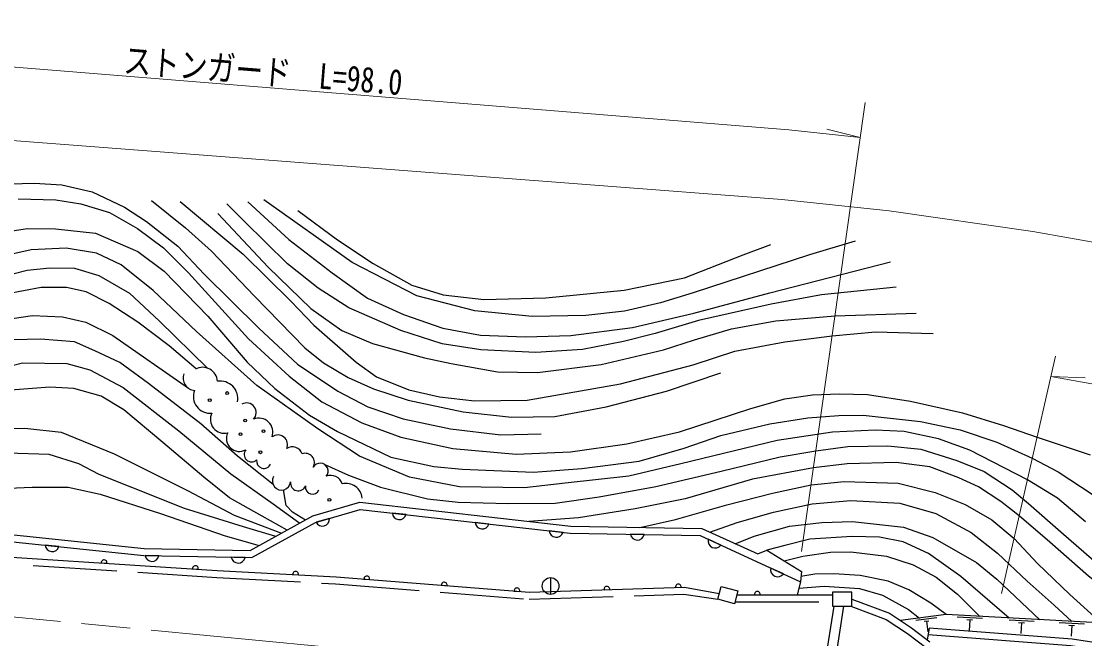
# Model space of a CAD drawing. Units: millimetres, scale not verified. Extents: x 40000 to 680000, y 20000 to 380000.
# Drawn here: x 301350 to 377444, y 295580 to 339773 of the extents above; entities that cross this region are included whole.
import ezdxf
from ezdxf.enums import TextEntityAlignment as Align

# ---------------------------------------------------------------- set-up
doc = ezdxf.new("R2010")
doc.units = ezdxf.units.MM
doc.header["$LTSCALE"] = 1000
doc.linetypes.add('CHAIN', pattern=[18.5, 12, -1.5, 3.5, -1.5])
doc.linetypes.add('DASHED', pattern=[7.5, 6, -1.5])
for name, color, linetype, lineweight in [('M-BGD', 7, 'Continuous', 25), ('M-BMK', 2, 'CHAIN', 13), ('M-STR-HTXT', 7, 'Continuous', 13)]:
    doc.layers.add(name, color=color, linetype=linetype, lineweight=lineweight)
doc.styles.add('ＭＳ ゴシック', font='')
doc.styles.get('ＭＳ ゴシック').set_extended_font_data('MS Gothic')

msp = doc.modelspace()

# ---------------------------------------------------------------- linework, layer by layer
at = {"layer": 'M-BGD'}
for p, q in [((328886, 304463), (327902, 304575)), ((323394, 304189), (322443, 303912)), ((334815, 303792), (333830, 303903)), ((340116, 303191), (339131, 303303)), ((345926, 303040), (344936, 303057)), ((304042, 302173), (303056, 302276)), ((351408, 302284), (350509, 302699)), ((311198, 301514), (310208, 301534)), ((317370, 301392), (316379, 301412)), ((307071, 301005), (307472, 300979)), ((313611, 300583), (314012, 300557)), ((355882, 300216), (354982, 300632)), ((320779, 300178), (321180, 300156)), ((325871, 299852), (326271, 299820)), ((339226, 299954), (339226, 298754)), ((331417, 299410), (331817, 299378)), ((343052, 299082), (343454, 299095)), ((348173, 299247), (348574, 299260)), ((336616, 298996), (337017, 298964)), ((352555, 298731), (359391, 298731)), ((353812, 298731), (354214, 298731)), ((366852, 297071), (365365, 296878)), ((366301, 296848), (365954, 296803)), ((366128, 296826), (366224, 296082)), ((370119, 297019), (368322, 297117)), ((369422, 296907), (369003, 296929)), ((369213, 296918), (369172, 296169)), ((373830, 296816), (372033, 296914)), ((373133, 296704), (372714, 296727)), ((372924, 296715), (372883, 295966)), ((377419, 296620), (375621, 296718)), ((376722, 296508), (376302, 296531)), ((376512, 296519), (376471, 295770))]:
    msp.add_line(p, q, dxfattribs=at)
at = {"layer": 'M-BGD', "linetype": 'DASHED'}
for p, q in [((352416, 298231), (359391, 298231)), ((359482, 297905), (357165, 283064)), ((360191, 297905), (357857, 282956))]:
    msp.add_line(p, q, dxfattribs=at)
at = {"layer": 'M-BGD'}
for points in [[(257459, 340388), (259598, 337353), (262458, 332917), (264987, 329085), (267303, 326262), (274961, 318468), (278275, 315603), (281375, 313679), (284376, 312372), (287012, 311889), (289426, 311864), (292448, 312328), (295821, 313463), (298460, 314563), (301430, 315336), (304615, 315278), (306264, 314815), (308640, 313573), (312621, 310463), (316344, 307387), (319365, 305238), (321289, 303854)], [(319375, 306614), (316823, 308647), (314209, 310950), (310450, 313856), (308402, 315350), (306615, 316177), (305162, 316827), (302730, 317016), (300809, 316976), (298643, 316517), (295763, 315450), (293996, 314920), (292956, 314713), (291390, 314608), (288744, 314745), (285429, 315503), (281194, 317228), (278833, 318512), (274900, 321209), (271952, 323884), (268315, 327965), (265728, 331222), (262172, 335895), (258517, 340828)], [(259894, 340391), (263391, 336430), (265381, 334231), (270197, 328747), (274272, 324753), (276456, 322961), (279854, 320703), (282513, 319251), (285826, 317761), (288407, 316967), (290657, 316645), (292456, 316652), (294188, 316767), (296300, 317169), (299138, 318113), (300697, 318503), (302142, 318703), (304303, 318630), (305977, 318231), (307895, 317286), (313309, 313512)], [(313864, 314901), (311935, 316533), (309681, 318234), (307631, 319579), (305997, 320407), (304575, 320728), (302776, 320728), (300245, 320253), (297331, 319409), (295605, 318866), (294377, 318574), (292303, 318412), (290108, 318599), (285923, 319758), (282372, 321120), (278218, 323488), (275719, 325263), (272002, 328495), (269525, 330733), (266242, 334361), (263332, 338314), (262097, 339763)], [(263364, 339996), (264532, 338632), (266721, 335620), (269393, 332440), (272830, 329079), (275481, 326737), (278179, 325038), (281412, 323424), (284598, 322193), (287876, 321184), (291409, 320599), (293382, 320462), (296203, 320714), (299613, 321420), (301769, 321948), (303385, 322124), (305158, 322103), (306898, 321573), (309103, 320302), (311224, 318338), (314685, 314941)], [(297993, 328070), (302272, 328188), (304255, 328060), (306433, 327560), (308731, 326463), (310315, 325445), (312554, 323686), (314431, 321675), (318342, 317802), (321119, 315226), (324013, 313306), (326152, 312184), (328684, 311328), (332071, 310602), (335658, 310180), (338558, 310245)], [(301135, 327069), (303833, 326988), (305618, 326700), (307656, 326091), (309675, 324946), (311516, 323547), (313322, 321762), (317599, 317049), (320518, 314381), (322865, 312524), (325717, 311026), (328517, 310016), (332230, 309189), (336753, 308785), (340660, 308957), (344678, 309529), (348438, 310378), (353548, 312061), (355984, 312745), (357977, 313043), (359890, 313111), (361903, 313064), (364985, 312583), (368706, 311759), (371624, 310840), (374032, 310009), (377845, 308740)], [(310658, 326947), (313104, 324995), (314962, 323328), (318047, 320095), (321640, 316403), (322985, 315330), (324732, 314284), (326559, 313474), (329024, 312659), (332958, 311808), (336432, 311427), (339517, 311493), (343195, 312173), (347508, 313308), (351402, 314616)], [(312725, 326869), (317230, 323104), (320647, 319736), (322278, 318019), (325324, 315386), (326774, 314328), (329084, 313397), (331287, 312896), (333776, 312610), (337555, 312664), (344233, 313828), (349424, 315181), (352418, 316159), (355978, 316833), (359371, 317251), (362484, 317549), (366594, 317427)], [(363951, 320735), (358619, 320188), (354998, 319527), (349816, 318352), (346697, 317434), (344433, 316857), (341505, 316274), (338163, 316067), (334224, 316248), (331461, 316688), (328498, 317634), (324790, 319254), (322605, 320682), (320394, 322424), (317296, 325467), (316058, 326706)], [(317556, 326849), (320498, 324151), (323598, 321758), (326130, 319960), (328708, 318777), (331525, 317810), (334219, 317315), (337420, 317182), (340679, 317284), (345089, 317851), (349471, 318880), (354923, 320342), (363539, 322559)], [(361007, 324026), (357740, 323047), (349417, 320335), (347089, 319612), (344515, 319020), (341748, 318712), (337912, 318634), (333794, 319046), (329651, 320113), (325024, 322498), (318707, 326998)], [(315420, 326013), (319018, 322174), (322059, 319221), (324276, 317649), (326491, 316706), (330196, 315673), (332122, 315275), (335423, 314686), (338286, 314624), (342833, 315219), (347299, 316253), (349522, 316978), (352172, 317769), (355348, 318323), (359576, 318702), (365374, 318882)], [(321130, 326231), (323978, 324134), (326526, 322432), (329305, 320877), (331549, 320201), (334453, 319848), (338879, 319986), (344490, 320516), (348806, 321400), (353001, 323046), (354984, 323797)], [(299271, 324549), (301804, 324951), (303801, 324929), (306671, 324611), (309700, 323287), (311579, 321880), (314705, 318659), (317503, 315373), (319502, 313480), (321976, 311592), (323966, 310415), (327791, 308583), (330879, 307896), (332904, 307705), (338005, 307500), (341459, 307753), (345551, 308294), (348792, 309225), (351416, 310130), (354906, 310969), (357624, 311382), (359844, 311565), (361595, 311578), (365690, 311122), (368533, 310531), (371155, 309649), (373692, 308512), (375535, 307522), (378805, 305378)], [(377506, 303948), (375487, 305640), (373339, 306954), (369230, 309082), (366990, 309888), (364533, 310418), (362485, 310514), (359394, 310375), (355442, 309778), (348552, 308101), (344824, 307207), (340256, 306712), (337359, 306392), (332703, 306454), (329134, 307137), (325542, 308654), (322559, 310595), (318204, 313694), (313887, 317577), (310794, 320506), (308489, 322333), (306740, 323167), (304574, 323544), (302070, 323425), (298298, 322574)], [(262860, 317596), (264616, 320385), (275710, 312148), (285701, 306080), (292840, 303852), (310141, 302035), (317718, 301885), (322220, 304368), (325565, 305343), (340666, 303632), (350035, 303468), (354064, 301647), (354686, 301929), (357186, 300404), (357098, 299654), (356869, 298731)], [(264372, 319998), (275499, 311863), (285567, 305734), (292738, 303360), (310110, 301536), (317842, 301383), (322413, 303903), (325608, 304835), (340634, 303133), (349923, 302970), (357098, 299654)], [(262860, 317596), (280208, 305344), (282688, 304209), (285534, 303352), (289049, 302513), (294767, 301800), (315376, 300469), (323873, 300011), (337711, 298909), (348795, 299267), (351294, 298817)], [(320364, 303345), (318598, 304350), (316251, 305673), (314415, 307136), (311469, 309636), (308679, 311956), (307075, 312934), (305119, 313479), (303403, 313575), (300597, 313366)], [(287474, 305527), (289688, 306732), (294628, 308904), (297870, 310227), (300301, 310637), (301604, 310662), (304209, 310367), (307993, 308820), (313285, 306173), (316595, 304432), (319969, 303126)], [(323063, 308043), (324768, 307287), (327059, 306425), (330413, 305583), (332613, 305348), (336193, 305249), (339543, 305283), (342712, 305739), (346765, 306470), (351440, 307569), (355659, 308604), (358207, 309025), (360496, 309344), (363347, 309390), (365728, 309153), (368285, 308326), (370255, 307557), (372249, 306234), (373427, 305266), (375728, 303243), (379209, 300196), (380985, 298900), (383365, 297463), (388111, 295130)], [(319562, 302902), (317242, 303598), (313038, 304898), (309263, 306407), (306927, 307337), (305465, 308104), (303339, 308768), (300371, 308871), (297659, 308184), (294011, 306537), (291463, 305155), (290459, 304595)], [(382524, 296491), (380430, 297926), (377722, 300065), (374959, 302491), (372752, 304368), (371446, 305408), (369855, 306446), (368442, 307091), (366368, 307879), (363942, 308190), (360446, 308110), (358036, 307811), (353681, 307004), (348853, 305592), (345286, 304876), (341214, 304230), (337657, 303973)], [(345605, 303546), (348168, 304115), (351838, 305170), (355103, 305995), (357864, 306594), (360237, 306831), (364091, 306716), (366733, 306051), (368884, 305191), (370792, 304086), (372388, 302762), (374064, 300975), (376377, 298752), (378639, 296703)], [(292840, 303852), (294418, 304336), (298080, 305859), (300439, 306345), (302118, 306437), (304711, 306417), (307005, 305930), (311316, 304546), (315942, 302938), (318378, 302249)], [(321688, 304074), (320762, 304641), (320304, 305106), (320111, 306235)], [(350631, 303199), (352569, 303893), (355171, 304632), (357950, 305247), (360703, 305464), (364221, 305278), (366796, 304555), (369315, 303190), (371206, 301695), (373320, 299706), (375248, 297986), (376518, 296819)], [(352439, 302382), (353795, 302927), (356327, 303628), (358628, 303897), (360823, 303982), (364470, 303576), (366564, 302837), (369701, 301044), (371163, 299834), (374241, 296944)], [(372036, 297064), (368574, 300041), (366276, 301672), (364452, 302518), (362749, 302857), (360801, 302909), (357764, 302701), (355986, 302258), (354686, 301929)], [(355936, 301167), (357278, 301488), (359265, 301777), (360718, 301802), (363272, 301488), (365167, 300875), (366824, 299988), (368337, 298759), (369932, 297179)], [(367533, 297310), (366444, 298130), (364849, 299082), (363374, 299700), (361376, 300116), (359496, 300235), (358128, 300211), (357142, 300029)], [(356983, 299193), (358794, 299343), (361340, 299177), (362970, 298701), (364826, 297679), (365631, 297064)], [(360774, 298415), (363471, 297405), (365058, 296370), (366360, 295360)], [(360710, 297905), (363244, 296956), (364768, 295962), (366140, 294898)], [(458889, 278874), (463954, 272913), (459627, 274145), (452583, 276546), (447951, 278954), (437449, 280783), (434378, 282028), (428936, 283645), (424954, 283322), (414815, 286952), (408629, 288441), (398195, 292580), (382784, 296477), (367533, 297310), (364265, 296887)], [(467106, 271386), (454882, 274312), (415803, 285301), (399068, 290942), (387775, 293824), (376542, 295550), (366323, 296346), (366172, 295506)], [(466973, 270904), (454756, 273828), (415655, 284823), (398926, 290462), (387672, 293334), (376461, 295075), (366234, 295850)]]:
    msp.add_lwpolyline(points, dxfattribs=at)
at = {"layer": 'M-BGD', "linetype": 'DASHED'}
msp.add_lwpolyline([(262560, 317196), (279958, 304908), (282511, 303740), (285403, 302869), (288960, 302020), (294720, 301302), (315346, 299969), (323839, 299512), (337699, 298408), (348758, 298766), (351183, 298418)], dxfattribs=at)
at = {"layer": 'M-BGD'}
for points in [[(351436, 299329), (352629, 298998), (352376, 298087), (351183, 298418)], [(359391, 297905), (360774, 297905), (360774, 298925), (359391, 298925)]]:
    msp.add_lwpolyline(points, close=True, dxfattribs=at)
for centre, radius in [((314835, 312661), 100), ((316089, 313166), 100), ((317377, 311194), 100), ((318687, 310434), 100), ((317039, 310224), 100), ((318458, 308924), 100), ((323396, 305526), 100), ((339226, 299354), 600)]:
    msp.add_circle(centre, radius, dxfattribs=at)
for centre, radius, start, end in [((313810, 314229), 875, 159.31828, 266.2663), ((314322, 313942), 1063, 3.40131, 118.70055), ((315589, 312765), 1256, 349.80401, 99.44891), ((314849, 312908), 1185, 157.76867, 276.71062), ((317468, 311765), 692, 316.61091, 118.15349), ((315872, 311281), 992, 153.01497, 284.59689), ((318360, 310370), 997, 339.72402, 112.9322), ((316951, 309910), 925, 153.6249, 300.09003), ((319711, 309470), 693, 335.79177, 126.78809), ((317834, 308776), 536, 141.45498, 311.75625), ((320757, 308604), 713, 16.77572, 125.44769), ((318705, 308293), 521, 170.8069, 336.60016), ((321669, 308191), 660, 329.61405, 110.32572), ((322736, 307572), 573, 320.18534, 150.2281), ((319974, 306872), 652, 151.72876, 353.90626), ((321174, 306722), 558, 171.5833, 339.51367), ((323496, 306416), 851, 16.69943, 112.01439), ((324589, 305528), 1166, 5.98777, 103.83591), ((322186, 306424), 500, 168.2241, 337.87395), ((328405, 304616), 505, 184.70809, 342.36628), ((322891, 304144), 505, 207.42354, 5.08173), ((334334, 303945), 505, 184.70809, 342.36628), ((339634, 303344), 505, 184.70809, 342.36628), ((345433, 303147), 505, 190.16888, 347.82708), ((303559, 302322), 505, 185.1774, 342.83559), ((350999, 302580), 505, 166.36611, 324.0243), ((310705, 301622), 505, 190.03576, 347.69395), ((316876, 301500), 505, 190.03576, 347.69395), ((307274, 301024), 203, 347.3415, 185.26488), ((313813, 300601), 203, 347.3415, 185.26488), ((355473, 300513), 505, 166.36611, 324.0243), ((320981, 300198), 203, 347.95615, 185.87954), ((326073, 299868), 203, 346.48481, 184.4082), ((331620, 299426), 203, 346.48481, 184.4082), ((336819, 299012), 203, 346.48481, 184.4082), ((343252, 299120), 203, 352.88998, 190.81337), ((348373, 299285), 203, 352.88998, 190.81337), ((354013, 298763), 203, 351.03831, 188.96169)]:
    msp.add_arc(centre, radius, start, end, dxfattribs=at)
at = {"layer": 'M-BMK'}
msp.add_lwpolyline([(252398, 316708), (256708, 314983), (259295, 313686), (262744, 311673), (271014, 305824), (276372, 302513), (280337, 300583), (283534, 299421), (287858, 298465), (292223, 297948), (352246, 292204), (359119, 291468), (368209, 290143), (375995, 288830), (379974, 287926), (457244, 268671)], dxfattribs=at)
at = {"layer": 'M-STR-HTXT'}
for p, q in [((357188, 301814), (361735, 333969)), ((361379, 331455), (358998, 332053)), ((371495, 298824), (375348, 315811)), ((375017, 314352), (377470, 314262))]:
    msp.add_line(p, q, dxfattribs=at)
for points in [[(274681, 344100), (279410, 339536), (285318, 335717), (289349, 333798), (293953, 332287), (296170, 331739), (299446, 331340), (355775, 327026), (363455, 326204), (373730, 324738), (384514, 322819), (388237, 321938), (465731, 302627), (492696, 296200), (497817, 295594), (503885, 295661), (507641, 296201), (510136, 296778), (512137, 297327), (513756, 297881), (515732, 298720), (517654, 299602), (519070, 300438), (520347, 301191)], [(283114, 344349), (285720, 342245), (291143, 339278), (294590, 337997), (295168, 337801), (296436, 337399), (300319, 336525), (356279, 332001), (361379, 331455)], [(375017, 314352), (382485, 313023), (385876, 312220), (463306, 292925), (471527, 290864)]]:
    msp.add_lwpolyline(points, dxfattribs=at)

# ---------------------------------------------------------------- texts
at = {"layer": 'M-STR-HTXT', "style": 'ＭＳ ゴシック', "width": 0.8}
msp.add_text('ストンガード\u3000L=98.0', height=1833, rotation=355.377, dxfattribs=at).set_placement((318537, 334739), align=Align.BOTTOM_CENTER)

doc.saveas('drawing.dxf')
